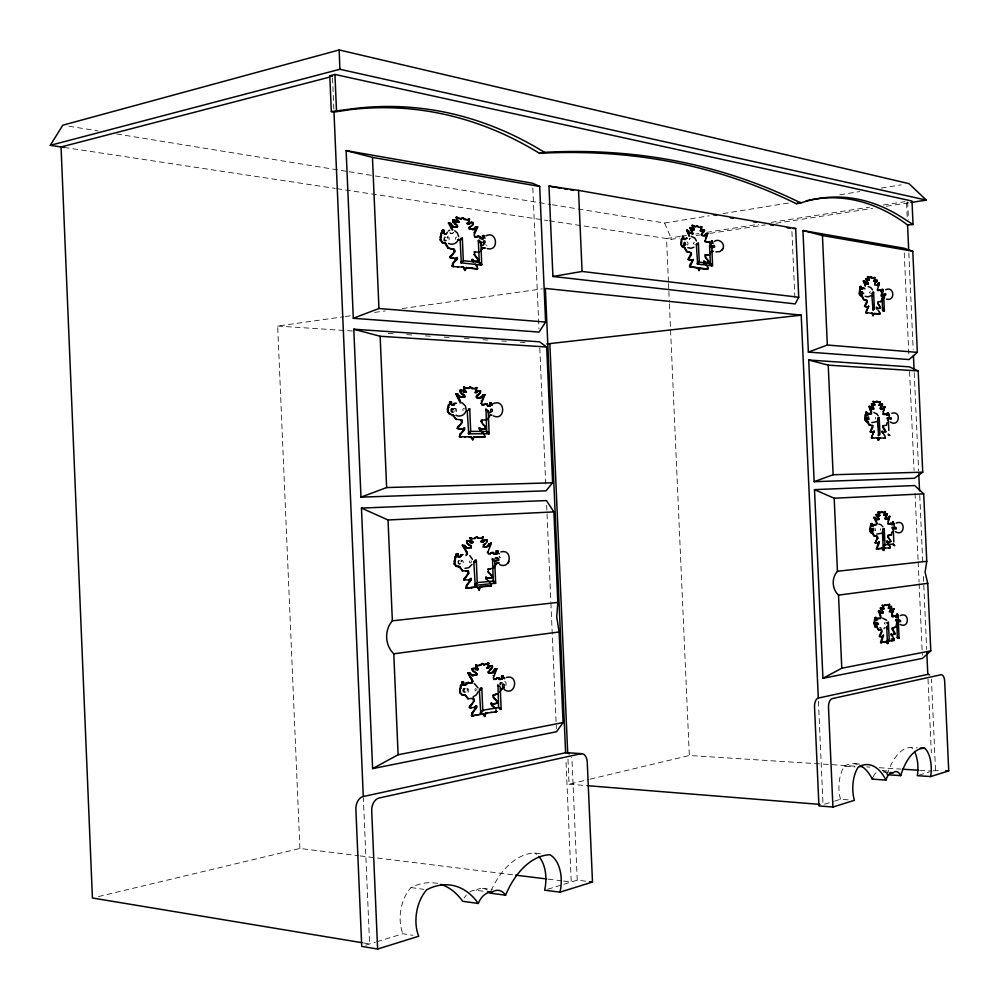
<?xml version="1.0" encoding="UTF-8"?>
<svg xmlns="http://www.w3.org/2000/svg" width="999" height="999" viewBox="0 0 999 999"><rect width="100%" height="100%" fill="white"/><g stroke="black" fill="none" stroke-linecap="round" stroke-linejoin="round"><path stroke-width="0.75" stroke-dasharray="5 3.75" d="M689.834 238.299L689.248 239.41L690.446 238.199M452.659 233.641L453.496 232.317L452.023 233.741L448.426 232.355L452.659 233.641L452.023 233.741M875.336 417.395L875.436 419.018M880.331 528.621L880.431 530.244M694.293 244.368L693.119 243.257L694.38 242.345M870.441 293.369L869.342 292.632L870.329 291.571M365.671 945.179L375.399 942.182M376.848 941.745L402.884 933.74L412.949 935.326M547.602 889.272L562.387 884.727M563.861 884.277L577.247 880.156L587.924 881.468M824.5 804.195L833.253 801.498M834.702 801.048L840.534 799.262L849.774 799.974M918.805 775.212L929.195 772.027M933.278 770.766L941.395 770.454M98.476 896.553L299.912 848.463L358.504 855.706M567.981 759.327L569.055 784.203L588.598 779.532M590.109 779.183L689.322 755.494L855.881 766.208M885.289 624.238L884.19 623.114L885.376 622.502M450.287 233.691L450.936 233.579M486.401 245.829L487.037 245.729M552.235 204.745L664.585 223.014L709.153 215.821M722.976 213.599L789.06 202.947M839.784 194.78L859.764 191.558M881.28 188.087L901.26 184.865M680.369 236.376L666.533 238.524L668.456 282.118M681.917 236.139L686.525 235.427M695.754 234.003L698.838 233.529M706.53 232.342L758.828 224.263M771.141 222.365L869.592 207.155M883.428 205.02L904.969 201.698M549.438 220.816L671.59 239.285L679.27 238.099M696.141 235.514L700.749 234.802M709.952 233.379L765.197 224.887M775.936 223.239L872.602 208.366M886.413 206.244L910.963 202.472M299.912 848.463L277.672 326.036L343.831 316.745M345.367 316.533L351.523 315.659M374.6 312.425L385.364 310.914M402.285 308.529L542.282 288.861M505.457 685.114L506.106 685.127L505.981 682.342L504.445 681.118L505.344 682.317M887.162 774.725A56.468 26.548 -87.9 0 1 911.35 747.539L917.282 747.876M854.607 763.76L860.713 764.148M866.782 766.907L869.892 767.107M879.232 767.707L901.023 769.105M919.704 770.304L932.154 771.116M840.534 799.262A24.338 12.063 -87.8 0 1 844.417 766.283L855.156 766.97M882.267 770.666L889.809 771.166M277.672 326.036L352.335 331.006M388.112 333.391L395.879 333.903M406.768 334.628L414.548 335.152M425.437 335.876L433.216 336.388M444.105 337.113L451.873 337.625M464.323 338.461L470.541 338.873M482.992 339.697L489.21 340.11M501.648 340.946L506.318 341.258M520.317 342.182L524.975 342.495M883.403 772.04L887.936 772.339M569.055 784.203L587.649 785.701M491.071 890.746A77.248 47.365 -81.9 0 1 534.54 853.021L543.768 854.058M360.04 855.893L514.21 874.949M548.126 879.145L562 880.868M563.536 881.056L571.253 882.005L565.884 758.965M482.43 888.261L492.332 889.56M437.662 883.378L434.815 883.004A83.441 54.108 -79.4 0 0 411.014 887.587A33.929 22.265 -80.6 0 0 402.884 933.74M469.817 891.957A20.38 12.987 -81.5 0 1 476.148 890.284L486.076 891.595M411.014 887.587L423.901 889.347M64.136 147.44L335.289 188.436M336.825 188.674L547.902 220.579M68.956 126.199L98.202 130.956M116.671 133.953L347.527 171.478M349.076 171.728L373.701 175.724M375.237 175.974L550.686 204.495M363.486 942.956L369.605 943.968L363.361 798.064M500.574 557.567L499.025 556.306L499.925 557.579M664.585 223.014L671.59 239.285M935.526 770.079L931.505 680.881A7.293 3.409 -89.7 0 0 931.305 679.033M907.654 201.711L908.453 219.305M906.568 202.922L907.304 219.068M908.828 252.934L913.161 349.35M914.222 372.677L918.63 470.654M919.754 495.541L922.826 563.96M923.388 576.411L926.685 649.5M928.009 678.983L931.33 752.684M904.245 252.859L908.915 356.468M909.59 371.478L914.048 470.541M915.072 493.331L918.081 560.289M918.156 561.838L919.068 582.08M919.13 583.641L922.364 655.257M818.431 701.161L823.039 804.632M791.932 231.656L794.954 299.3M668.518 283.679L668.793 289.91M668.868 291.458L669.342 302.36M669.417 303.921L689.322 755.494M577.247 880.156L572.052 761.088A9.803 6.044 -86.1 0 0 571.44 757.492M532.804 187.887L538.961 328.983M539.785 348.002L545.879 487.724M546.64 505.207L550.836 601.41M550.899 602.971L556.381 728.646M332.517 77.934L333.853 108.991M476.148 890.284A20.28 12.875 -81.6 0 1 487.137 890.009M464.298 897.964A20.38 12.987 -81.5 0 1 466.308 895.104M534.54 853.021A31.543 19.568 -82.9 0 1 536.7 854.47M873.176 776.81A14.76 7.143 -87.9 0 1 878.171 771.79M844.417 766.283A59.565 29.383 -87.2 0 1 857.117 764.235M911.35 747.539A23.127 10.927 -88.4 0 1 912.562 748.738M882.954 770.716A14.71 7.105 -88 0 1 886.662 773.788M686.9 242.02A1.498 0.837 82.3 0 1 688.036 243.806A1.498 0.837 82.3 0 1 686.812 244.705M466.97 689.06A1.773 1.174 -87.1 0 1 468.793 690.297A1.773 1.174 -87.1 0 1 467.095 692.107M475.761 691.058A1.286 0.949 81.6 0 1 475.861 688.548M476.723 689.185A1.286 0.949 81.6 0 1 476.81 690.471M466.97 688.573A1.661 1.136 -88.9 0 1 466.983 691.221M460.914 561.763A1.761 1.174 89.2 0 1 462.2 560.389A1.761 1.174 89.2 0 1 463.249 562.187A1.761 1.174 89.2 0 1 462.137 563.886M460.889 560.002A1.661 1.136 87.1 0 1 461.863 561.913M454.607 408.878A1.761 1.174 84.6 0 1 456.343 409.028A1.761 1.174 84.6 0 1 456.231 411.588A1.761 1.174 84.6 0 1 454.508 410.989M463.199 410.789A1.286 0.949 -89.2 0 1 463.174 408.866A1.286 0.949 -89.2 0 1 464.597 409.053M454.607 408.279A1.661 1.136 82.3 0 1 454.607 411.301M447.015 237.512A1.773 1.161 79.7 0 1 449.063 237.774A1.773 1.161 79.7 0 1 448.151 240.272M485.901 244.643A1.723 1.111 80.3 0 1 485.676 244.88M455.794 239.423A1.286 0.949 -83.8 0 1 456.805 237.188M447.19 236.825A1.673 1.111 77.3 0 1 447.889 238.711M875.311 528.621A1.286 0.637 88 0 1 875.411 530.844M469.518 561.026A1.286 0.962 85.8 0 0 470.467 562.899A1.286 0.962 85.8 0 0 471.178 560.951A1.286 0.962 85.8 0 0 469.518 561.026"/><path stroke-width="1.5" d="M482.13 238.786L483.191 238.736L483.154 235.614M489.76 402.897L490.409 402.834L490.509 405.344L489.797 406.031L489.76 402.897L491.233 402.709L492.182 405.407M496.228 554.095L496.191 550.948L497.652 550.724L498.151 553.059L499.363 553.771M494.018 553.783L493.181 552.547L493.381 553.808L494.792 554.22L494.143 554.233L496.878 554.083L496.828 550.936L496.191 550.948M503.071 675.711L502.26 675.998L502.297 679.158L501.648 679.133L501.61 675.973L503.071 675.711L503.571 678.021L504.782 678.633L502.922 677.996L503.571 678.021M479.682 237.962L482.554 238.848L482.517 235.727L483.978 235.577L484.927 238.361M479.832 688.711C483.179 685.039 480.919 692.507 479.345 689.785M481.818 688.061L482.792 711.101L480.794 713.236L479.333 690.084M480.319 712.824L481.093 711.088M474.3 560.963C477.597 557.38 475.437 564.398 473.813 561.987M476.286 560.264L477.26 583.254L475.249 585.327L473.801 562.25M866.545 312.887L866.545 310.726L868.68 306.268L867.819 307.192L865.047 306.331L867.257 302.197L867.032 300.349L863.985 299.575L862.237 296.116L860.226 295.679L859.078 293.706L860.239 286.513L861.288 286.626L861.45 288.986L860.813 286.451M862.237 296.116L860.788 295.604L859.639 293.631L860.239 286.513M872.639 425.512L870.104 431.78L872.864 432.33L874.287 431.268L873.438 432.292L870.666 431.743L872.876 427.347L872.639 425.512L869.043 425.099L867.307 421.828L865.858 421.466L864.722 419.605L865.097 414.61L866.308 413.973L866.445 412.212L867.082 414.697M871.066 425.437L869.617 425.062L867.869 421.778L866.433 421.428L865.296 419.568L866.308 413.973M872.289 533.054L874.025 536.188L876.61 536.313L874.6 536.163L872.864 533.041L870.853 532.842L869.717 531.081L870.866 523.576L871.915 523.638L872.077 525.998M872.864 533.041L871.428 532.829L870.291 531.068L870.653 525.998L871.915 523.638M875.074 626.86L877.072 626.96L878.795 629.969L876.498 626.96L875.074 626.86L873.838 623.089L875.087 617.557L876.123 617.594L876.285 619.954L877.459 619.755L877.896 618.369L880.743 618.468L880.781 615.634L878.708 611.088L880.594 617.332L880.169 618.468L877.322 618.356L876.885 619.742L875.711 619.942L875.561 617.594M875.636 626.873L874.412 623.101L875.661 617.557M474.787 584.964L475.049 584.028M468.344 409.103L469.73 408.928L470.704 431.605L468.693 433.853L467.245 410.876M468.231 433.566L469.018 432.055M469.73 408.928L467.332 411.051M693.343 259.528L689.847 264.648L689.485 266.808L697.564 267.869L699.275 270.467L698.176 267.782L690.097 266.733L693.343 259.528L692.182 260.552L688.486 259.44L691.483 254.795L691.196 252.647L687.137 251.611L684.839 247.54L682.305 246.978L680.794 244.643L681.33 238.986L682.804 238.336L683.016 236.326L683.853 239.285L685.426 239.51L686.026 238.112L687.275 238.149L684.165 239.335M684.839 247.54L682.916 246.878L681.405 244.555L681.942 238.886L682.804 238.336M877.272 538.161L877.047 536.338L877.846 538.136C874.937 539.41 876.96 544.005 875.074 542.794L877.846 538.136M879.52 636.588L880.569 636.625L879.27 636.013L881.468 631.668L881.243 629.857L882.042 631.68L879.857 636.525L882.592 636.575L883.453 635.389L882.592 636.575M460.951 238.324L462.325 238.049L463.311 260.702L461.288 262.837L460.114 239.198M867.819 307.192L864.472 306.406L866.732 301.298L866.47 300.424L863.423 299.638L861.675 296.191M460.826 262.625L461.101 261.85M462.325 238.049L460.589 240.072L457.517 239.847M461.775 694.742L464.435 694.767L468.219 698.751L465.084 694.792L461.775 694.742L459.702 692.544L460.514 685.514L462.375 684.515L462.687 682.017L463.561 682.042L463.798 685.252L463.149 685.227L463.686 684.615M462.425 694.767L460.364 692.569L460.239 689.71L461.163 685.539L462.375 684.515M452.984 414.747L452.335 414.81L456.131 419.243L452.984 414.747L449.65 414.31L447.577 411.763L447.452 408.903L448.389 404.945L450.249 404.083L450.561 401.673L451.448 401.848L451.685 405.07L453.883 405.107L454.732 403.346L453.234 405.157M449.65 414.31L450.299 414.248L448.226 411.713L448.101 408.841L449.038 404.882L450.249 404.083M458.891 566.583L462.687 570.779L459.54 566.583L456.218 566.346L454.158 563.998L454.957 557.055L456.818 556.118L457.13 553.671L456.156 554.195L456.168 556.131M459.54 566.583L456.88 566.333L454.807 563.985L455.606 557.042L456.818 556.118M457.317 257.517L452.584 263.561L452.522 266.496L453.221 263.461L457.355 258.866L457.317 257.517L455.694 258.716L450.549 257.392L454.77 251.91L454.383 249.388L448.738 248.139L445.566 243.331L442.232 242.645L440.147 239.885L440.959 233.192L442.832 232.43L443.144 230.07L444.031 230.332L444.268 233.566L446.478 233.841M445.566 243.331L442.882 242.532L440.796 239.772L441.608 233.079L442.832 232.43M868.131 413.449L868.668 414.348L867.694 414.747L868.131 413.449L871.565 414.023L868.968 406.406L870.516 406.718L871.89 408.816L874.05 408.853L871.802 403.696L871.453 405.444L873.488 408.903L871.315 408.853L868.968 406.406M873.114 524.562L873.65 525.499L872.676 525.899L873.114 524.562L875.624 525.074L874.612 524.338M863.074 287.887L862.062 289.198L862.512 287.962L865.022 288.823M692.182 260.552L687.886 259.528L690.921 253.758L690.584 252.735L686.525 251.698L684.228 247.64M886.662 622.951L888.386 622.19L889.172 639.31L887.861 640.609L887.537 639.348M888.436 622.402L887.587 623.788M882.579 529.02L884.227 528.683L884.964 545.566L883.653 546.853L883.516 545.429M884.227 528.683L882.691 530.169M892.382 524.45L892.769 521.977L893.069 523.701L894.305 524.238L893.93 526.111M891.245 524.512L891.27 523.251L888.885 524.075L890.708 523.264L891.245 524.512C894.105 525.686 892.507 519.18 893.88 523.913M897.477 614.148C895.229 613.673 897.839 617.432 895.391 616.82L894.854 615.609L895.953 616.82C898.251 616.146 896.465 612.412 898.438 616.346L898.064 618.206L898.014 616.058M881.955 291.396L880.793 291.683C884.327 291.895 880.968 288.074 883.303 291.945L882.891 289.423L881.88 289.548L881.955 291.396L883.191 291.196M887.474 415.222L887.424 412.899L888.698 414.048M887.249 415.209C888.948 413.961 887.611 411.476 889.397 415.122L889.035 417.033M877.609 418.057L879.195 417.495L879.994 434.315L878.658 435.776L877.459 420.267M898.988 620.953C899.312 618.456 902.022 621.803 899.649 621.828M878.133 435.389L878.533 434.453M879.245 417.669L877.547 419.056M471.203 578.471L466.496 585.352L465.984 588.036L477.147 586.95L479.295 589.847L477.797 586.95L466.645 588.036L467.145 585.339L471.241 579.832L471.203 578.471L469.592 580.032L463.836 579.782L468.032 573.351L467.644 570.866M464.285 579.895L468.681 573.339L468.294 570.866L465.784 570.904M473.538 700.799L473.164 698.338L474.188 700.823L470.005 706.942L471.353 707.717L469.368 707.604L474.188 700.823M461.501 422.427L461.113 419.917L461.763 419.867L462.15 422.365L457.929 427.672L458.391 428.521L457.292 428.409L462.15 422.365M455.694 258.716L449.9 257.505L454.12 252.01L454.208 250.699L453.746 249.488L448.089 248.239L444.917 243.431M872.614 292.145L873.613 292.282L874.362 308.916L873.039 310.339L871.827 294.892M873.613 292.282L871.815 293.544M889.497 604.383L888.935 605.244L886.175 604.645L883.478 606.043L882.279 605.357L882.916 606.043L885.601 604.645L886.613 605.506L889.497 604.383L888.648 608.091L890.683 606.555L888.76 608.104M885.951 513.861L885.376 515.259L883.915 515.222L884.764 511.6L885.414 512.025L884.477 515.209L887.399 513.786L885.651 518.981L887.774 518.856L889.847 516.333L888.248 521.228L888.536 523.988L888.024 522.976M711.226 243.656L711.775 240.909L711.226 243.656L709.702 243.394L709.003 241.82L705.331 241.883L704.657 240.572L707.155 242.12L709.602 241.733L710.314 243.306L711.825 243.556M878.983 405.219L880.394 401.66L879.545 405.182L881.58 404.021L879.545 405.182M468.543 682.504L466.82 682.954L466.733 684.265L465.322 684.852L466.171 682.929L468.543 682.504L470.392 683.328L472.102 682.879L472.927 681.293L467.869 672.926L472.265 681.268L471.441 682.854L469.742 683.304L467.894 682.479M876.96 281.006L874.662 283.504L876.847 281.768L876.91 280.107L874.2 281.044L874.824 277.497L871.915 277.997L874.824 277.497M458.042 556.955L459.79 556.805L460.639 554.944L463.012 554.632L462.362 554.645M456.481 553.683L458.004 553.758L458.254 556.98L461.188 556.231L460.639 554.944M446.59 233.554L447.327 232.18M702.722 229.77L703.908 229.957L703.808 231.855L701.635 233.691L704.582 230.894L704.507 229.87L703.321 229.67L701.186 231.044L699.987 230.719L701.61 229.27L701.76 226.761L700.399 227.61L701.76 226.761M703.321 229.67L701.785 230.956L700.599 230.632L701.61 229.27M883.353 609.003L882.567 609.028L883.453 608.778L882.279 605.357M882.729 608.753L881.293 607.867L884.015 608.791L882.841 605.357M879.045 515.659L878.096 512.025L881.068 512.624L881.992 511.575L883.004 512.512L881.43 511.588L880.506 512.649L878.096 512.025M878.658 512L879.832 515.509L878.383 515.709L877.097 514.435L878.945 515.684M873.638 405.169L874.312 405.07L873.126 401.461L876.123 402.285L877.047 401.323L879.832 402.41L880.394 401.66M871.228 403.746L874.874 405.032L873.7 401.423M868.493 280.394L867.532 276.598L870.529 277.647L871.453 276.798L872.477 277.922M868.094 276.523L869.28 280.244L867.819 280.294L865.621 278.659L867.969 283.241L867.881 284.028L865.708 283.741L868.443 283.953L865.621 278.659M884.39 311.001L883.391 309.702L882.479 310.239L882.179 293.157L883.64 294.518L884.39 311.001L882.991 311.213M882.716 611.975L883.203 612.799L880.394 608.004L880.606 609.677L883.278 611.987M878.533 518.656L879.008 519.443L876.198 514.497L876.423 516.183L879.095 518.631M481.93 541.957L483.166 536.875L481.456 538.024L483.166 536.875M897.651 620.004L898.601 619.243M469.98 226.948L468.868 227.909L473.014 224.8L473.176 222.565L470.891 222.44L468.731 223.938L467.07 223.551L469.155 221.84L469.38 218.881L467.682 219.88L464.398 219.418L462.537 217.807L460.789 218.893L458.578 218.581M471.528 222.327L469.38 223.826L467.719 223.439L469.155 221.84M888.586 418.206L887.337 417.807L887.599 420.179M692.869 229.708L693.756 229.72L692.207 225.387L696.041 226.711L697.29 225.774L698.638 227.135L700.998 227.51M692.819 225.287L694.367 229.62L689.647 227.647L692.619 233.941L689.098 232.755L693.219 233.853L690.259 227.56M869.317 419.13L868.343 418.456L868.643 416.945M701.011 229.358L701.161 226.848M892.407 613.836L892.694 616.583L891.62 615.609L891.845 613.836L894.005 608.791L892.519 609.265L891.358 611.488M883.091 413.249L883.615 414.31L883.328 411.538L884.927 406.83L883.653 409.028M897.314 637.861L896.877 620.466L898.338 621.728L899.088 638.249L897.676 638.286M898.338 621.728L897.664 622.152M897.177 637.424L898.101 637.1L899.088 638.249M881.355 291.621L880.806 290.272L878.046 290.434L877.534 289.323L879.382 283.142L878.296 286.251M473.788 668.281L478.009 669.617L478.296 668.806L476.161 667.769L475.674 664.785L477.485 665.709L480.756 665.222L482.492 663.611L484.328 664.697L487.574 664.223L488.623 662.999L483.678 664.672L481.83 663.586L480.107 665.197L476.835 665.684L475.674 664.785M478.296 668.806L476.81 667.794L476.323 664.81M471.266 542.669L469.867 542.282L472.502 542.582L472.789 541.795L470.666 540.696L470.167 537.674L471.978 538.648L470.167 537.674M472.789 541.795L471.316 540.671L470.816 537.649M495.904 679.295L495.254 679.27L497.589 677.946L495.904 679.295L493.581 679.357L494.23 679.382L493.306 678.096L496.815 668.681L495.104 669.392L492.944 672.502L489.035 673.076L489.223 671.028L492.457 666.857L492.382 665.646L490.759 665.883L488.623 668.031L486.988 668.119L488.399 666.071L488.623 662.999M464.298 387.088L464.797 390.134L466.408 392.02L463.361 391.695L464.098 392.182L465.759 392.083L464.148 390.197L463.661 387.15L468.768 388.299L470.504 387.013L472.365 388.424L475.636 388.536L476.685 387.525L474.987 388.599L471.715 388.486L469.867 387.075L468.119 388.361L464.822 388.249L463.661 387.15M891.046 607.317L891.495 608.129L890.996 606.43L891.62 607.317M885.651 518.981L884.927 518.219L887.399 513.786M895.591 620.304L896.128 619.28M456.943 217.083L457.442 220.167L458.928 221.591L458.416 222.327L456.793 220.28L456.306 217.195L461.426 218.781L463.174 217.695L465.034 219.293L468.319 219.768L469.38 218.881M480.382 397.764L483.216 395.005L481.031 397.702L476.448 397.627L476.635 395.629L478.871 394.555L480.544 392.02L480.469 390.809L478.833 390.759L476.685 392.495L474.812 392.52L476.461 390.522L476.685 387.525M880.706 409.053L879.994 408.291L882.479 404.058L882.404 405.731L880.556 408.254L880.706 409.053L882.841 409.128L884.003 407.13L882.279 409.165M468.519 221.953L468.743 218.993M472.115 668.531L473.126 670.829L476.973 673.826L476.798 674.949L472.802 675.574L469.667 673.114L472.152 675.561L476.136 674.924L475.774 672.951L472.14 669.767L472.115 668.531L474.438 668.306M470.816 546.703L471.291 547.789L470.929 545.791L467.619 543.381L466.608 541.108L466.97 543.406L471.466 546.678M464.772 397.215L464.41 395.192L461.088 392.47L460.726 390.159L460.077 390.222L460.439 392.532L464.772 397.215L460.114 397.177L457.617 394.318L455.794 393.806L460.227 402.859L460.876 402.797L460.189 400.412L455.794 393.806M705.257 240.484L707.767 233.479L705.918 233.754L704.357 235.814L701.51 235.352L704.957 235.727L705.918 233.754M479.333 263.299L478.321 240.609L478.971 240.06L480.906 242.245L481.693 265.072L461.063 262.837M456.955 226.249L456.768 227.31L457.592 226.136L452.709 219.855L453.071 222.19L457.592 226.136M480.906 242.245L479.945 242.707M894.055 638.286L894.242 640.421L888.548 641.183L887.349 643.531L887.986 641.183L889.435 641.071M479.295 262.987L480.594 262.725L481.868 264.635M883.74 550.437L882.904 548.289L876.885 548.876L879.295 542.957L878.695 541.97L876.323 548.888L882.342 548.301L883.74 550.437L884.377 548.151M887.911 643.543L887.087 641.445L880.519 642.532L882.879 635.376M881.33 642.744L883.453 635.389M883.166 550.449L883.803 548.164L890.097 547.852L889.897 545.716M697.102 243.294L698.413 243.244L699.263 262.412L697.652 264.036L696.34 244.293M877.384 437.962L878.221 440.184L879.432 437.937M697.14 263.686L697.689 262.687M878.221 440.184L878.858 437.974L880.319 437.974M698.413 243.244L697.339 244.643L696.291 244.505M878.795 440.147L877.946 437.937L871.34 437.962L873.725 431.306M872.164 438.174L872.164 436.001L874.287 431.268M871.79 313.349L873.201 315.584C873.014 309.877 884.502 318.631 878.034 310.165M873.201 315.584L872.352 313.286L865.721 312.675L868.68 306.268M490.459 553.696L489.81 553.708L492.145 552.484L490.459 553.696L488.136 553.658L488.786 553.646L487.849 552.285L491.371 543.206L489.011 543.793L486.838 546.703L491.371 543.206M487.587 405.407L486.938 405.457L488.349 405.894L487.387 404.133L482.33 404.745L481.393 403.296L484.94 394.605L482.23 399.063L482.867 399.001M486.663 432.155L486.026 408.991L488.224 411.089L489.148 433.728L468.693 433.853M557.829 602.409L556.705 616.92L559.115 631.98L563.074 722.577L556.505 731.755L372.615 768.631L361.451 508.091L546.441 500.561L553.883 511.9L557.829 602.409L392.357 620.841C384.165 630.119 384.877 645.229 393.781 653.796L398.114 754.757L372.615 768.631M895.129 633.878L891.92 634.852L895.129 633.878L891.92 628.92L892.095 628.046L895.566 627.16L896.952 623.688M894.767 632.804L892.482 628.92L892.656 628.046L895.566 627.16M486.613 431.88L487.912 431.718L489.198 433.504M472.802 229.333L472.152 229.445L473.089 229.583L475.287 227.16L477.659 226.835L474.1 235.09L475.037 236.626L480.119 236.576L481.093 238.436L483.191 238.736M889.147 539.06L887.874 537.25L887.936 535.414L891.408 534.752L891.882 532.055M888.323 542.17L886.825 541.233L887.761 542.182L890.971 541.408L888.436 537.225L888.498 535.402L891.408 534.752M883.004 425.699L883.516 427.472C887.462 432.667 885.426 432.929 882.941 427.51L883.004 425.699L886.5 425.299L886.975 422.739M486.363 541.046L486.775 542.107L486.925 539.822L486.276 539.835L487.012 541.033M880.506 308.167L879.245 308.366C882.879 307.842 876.36 304.033 878.009 301.71L880.943 301.673L882.804 298.626L881.792 298.738M698.663 270.554L699.537 268.132C704.357 269.655 711.9 270.604 705.756 264.46M699.275 270.467L700.137 268.044M493.269 581.992L492.519 558.616L494.705 560.626L495.641 583.254L475.249 585.327M472.614 223.888L472.377 224.912L473.014 224.8M494.705 560.626L494.055 560.988M493.106 581.455L494.405 581.381L495.679 583.066M496.515 711.725L496.228 710.601L496.515 711.725L485.352 713.224L485.177 713.948L486.001 713.261M472.614 716.008L471.516 715.721L472.015 712.974L475.474 708.441L476.061 705.744L474.45 707.442L476.71 705.781L476.748 707.142L472.677 713.011L472.165 715.759L483.291 713.748L484.777 716.533L482.642 713.711M713.049 246.254C714.16 243.306 715.946 248.252 713.336 247.24M474.026 436.8L473.201 437.537L474.026 436.8L484.615 437.175L484.315 434.265L479.145 427.909L481.805 432.38M703.646 261.126L704.882 262.462L709.04 262.275L705.082 256.893L705.182 254.832L707.092 254.82L705.182 254.832M705.681 256.805L705.781 254.745M501.161 709.352L499.887 707.779L498.576 707.767L498.002 684.964L500.187 686.9L501.161 709.352L499.85 709.34M470.654 436.85L472.802 439.822L471.303 436.8L459.453 436.838L459.965 434.203L463.436 430.344L464.036 427.772M459.902 437.162L460.614 434.153L464.085 430.294L464.685 427.722L463.061 429.12L458.628 428.733L463.061 429.12M877.609 622.614L877.759 624.325L878.62 624.113M465.459 270.429L463.311 267.357L464.822 270.529L466.695 267.57L477.335 269.118L477.023 266.184L475.162 264.061M497.415 693.868L493.244 694.967L492.894 696.178L493.893 695.004L498.064 693.893M488.436 569.168L487.787 569.168L490.234 568.881L488.436 569.168L488.274 571.653L492.857 577.222L487.312 578.384L485.614 577.135M894.842 528.059C895.966 525.586 897.439 530.107 895.104 528.933M893.431 608.791L892.931 612.262M481.818 422.602L480.981 421.341L481.98 420.142L481.818 422.602L486.363 427.922L485.339 428.796L486.413 428.596M888.573 518.606L889.847 516.333M894.005 608.791L891.932 611.488L889.247 611.788L891.495 608.129M872.639 315.647L873.75 313.948M710.414 264.161L711.638 263.936L712.499 265.771L697.439 264.048M926.76 561.313L925.074 572.227L927.746 583.354L930.793 650.849L922.502 658.366L822.926 678.333L814.497 489.635L914.722 485.551L923.713 493.856L926.76 561.313L837.449 571.266C831.393 577.946 831.93 588.998 838.511 595.117L841.782 668.219L822.926 678.333M722.402 249.413C726.198 244.468 719.005 237.475 714.173 241.571M877.272 285.19L878.446 283.341L877.272 285.19L874.575 284.952L875.224 283.429M478.071 691.87L476.336 694.854L473.114 696.803M499.7 564.585C511.163 570.154 513.036 548.351 500.786 551.985M876.398 523.801L875.973 524.9L876.972 523.788L876.573 522.065L873.938 517.395L876.972 523.788M484.777 716.533L485.826 713.985M705.581 238.574L707.767 233.479M465.909 411.051C464.785 415.134 459.627 417.445 455.931 415.272M478.646 589.847L479.695 587.4M479.295 589.847L480.519 586.688L491.071 586.026L490.771 583.129M496.815 668.681L494.118 673.463L494.767 673.476M885.326 511.588L884.202 512.412L884.764 511.6M489.185 546.678L490.734 543.219M458.466 239.148C457.38 243.294 452.272 245.529 448.501 243.444M873.126 401.461L873.775 402.26L876.485 401.361L879.27 402.447L879.832 401.698M472.802 439.822L473.851 437.487M702.235 233.591L702.11 235.252M489.035 673.076L488.111 672.002L489.223 671.028M486.775 542.107L482.917 546.952L487.487 546.69M865.733 414.023L865.883 412.25L866.92 412.337M885.077 519.005L887.199 518.868L889.285 516.358M499.9 692.257L501.885 688.736L504.37 687.874M474.575 232.829L473.938 232.942L477.659 226.835M709.078 254.932L711.088 252.06M481.031 397.702L477.097 397.565L477.285 395.567M493.818 566.933L495.804 563.598L498.951 562.937L495.804 563.598M493.818 568.169L496.453 563.586M798.725 297.252L795.154 303.908L552.922 276.473L548.975 186.101L578.533 190.384L795.666 228.509L798.725 297.252L582.08 271.453L552.922 276.473M465.934 555.307L466.758 553.796L466.071 551.473L462.337 545.129L466.72 551.448L467.407 553.783L466.583 555.294M896.39 623.688L896.59 624.35M884.402 294.106C885.801 292.008 886.712 296.241 884.602 295.204M488.024 418.506L490.022 415.384L488.698 416.221L489.348 416.158M883.715 298.526L884.652 296.853M889.972 418.069C891.645 415.959 892.02 420.716 890.034 418.993M461.713 684.49L462.025 681.992L463.561 682.042M480.769 250.924L482.767 248.039L485.277 247.927L481.443 248.851L482.08 248.751M64.136 147.44L50.275 145.342L62.8 125.2L339.161 49.95L908.94 183.629L926.31 200.112L910.963 202.472M682.205 238.424L683.016 236.326M488.386 673.051L492.282 672.477L494.455 669.367L496.166 668.656M881.243 294.443L881.093 296.141M882.629 296.453C879.907 295.729 883.715 294.268 881.73 293.756M545.604 322.078L539.098 332.08L353.309 318.281L346.129 150.599L532.604 183.229L539.685 186.438L545.604 322.078L378.946 308.504L353.309 318.281M472.04 564.435L468.743 567.732L464.972 568.344M449.6 404.145L449.587 402.21L450.561 401.673M715.883 251.873L720.029 251.611L722.839 248.776M721.728 250.399L722.252 249.625M507.754 563.299L508.391 562.375M508.503 562.212L509.015 561.488M442.182 232.542L442.17 230.619L443.144 230.07M878.695 541.97L877.834 543.081L879.257 541.945M891.657 640.771L893.905 640.134L893.493 638.286M473.089 229.583L475.936 227.048L475.287 227.16M552.609 482.804L546.016 490.834L360.976 497.14L353.783 329.22L539.522 341.795L546.69 347.003L552.609 482.804L386.638 487.562L360.976 497.14M889.522 547.864L890.284 547.09M874.862 281.144L873.638 281.119L876.011 279.982M487.4 668.219L486.75 668.194L490.097 665.871L492.382 665.646M884.602 438.236L885.389 437.962L884.977 436.051L881.892 431.381L882.929 433.216M884.127 438.224L885.389 437.962M867.257 307.255L868.119 306.331M873.638 528.259L873.688 530.494M893.943 615.621L893.044 616.57L895.416 615.609M476.635 395.629L480.307 393.082M482.505 541.908L484.652 539.935L486.925 539.822M481.518 541.833L480.869 541.858L483.154 541.883L485.289 539.922L484.652 539.935M874.724 313.599L873.513 313.561L879.27 314.21M470.554 578.483L468.943 580.044L469.592 580.032M867.532 276.598L869.967 277.722L871.453 276.798M476.036 392.557L478.833 390.759M691.583 260.639L692.732 259.615M917.344 352.372L909.053 359.565L808.366 352.085L802.946 230.532L904.033 248.227L912.786 251.224L917.344 352.372L827.334 345.03L808.366 352.085M884.877 413.736L883.965 414.51L886.363 413.836L886.9 415.134L885.439 413.686M476.348 536.987L474.625 538.461L476.998 536.975L478.846 538.211L476.348 536.987L476.998 536.975M863.673 293.456L862.911 293.231M700.461 268.094L708.091 269.118M473.376 436.85L485.027 436.85M484.677 543.756L483.104 544.93L483.753 544.917M692.207 225.387L695.441 226.798L697.29 225.774M455.044 258.816L456.668 257.617M877.534 289.323L877.484 290.509L879.882 290.022M922.739 472.177L914.397 478.284L814.148 481.693L808.715 360.015L909.377 366.833L918.181 370.941L922.739 472.177L833.129 474.75L814.148 481.693M693.893 247.24L691.046 248.301L687.787 247.652M467.132 267.632L466.058 267.67L477.747 268.831M870.766 295.779L867.981 296.878L865.097 296.303M482.33 404.745L481.68 404.807L485.701 403.921M887.761 542.182L890.409 541.421L890.359 539.947M876.423 421.753L871.79 422.602M495.566 708.803L491.87 705.581L491.071 703.146L493.419 704.295L497.877 702.959L498.251 702.06L493.731 697.514L493.543 696.216M492.769 704.258L497.639 702.697M476.024 669.455L475.374 669.43L478.409 669.405M469.33 227.06L471.565 226.111M881.43 533.291L876.797 534.103M900.299 615.571C909.902 611.326 909.54 629.283 900.099 624.437M886.063 431.88L882.829 432.405L881.892 431.381M475.037 236.626L474.4 236.726L476.086 237.125L478.434 236.176M884.015 628.259L885.077 627.759M487.312 578.384L492.857 577.222M448.451 230.869L449.687 230.294M485.926 235.789C497.34 230.17 499.413 252.048 487.087 248.526M472.914 542.407L471.853 542.607L472.502 542.582M896.14 523.076C906.38 518.868 904.757 537.537 895.379 531.643M897.402 623.513L897.739 623.139M493.206 403.671C505.794 398.014 505.744 421.678 493.231 415.846M885.651 289.76C894.292 285.589 895.641 301.611 886.5 299.151M503.721 687.849L501.236 688.711L501.885 688.736M883.441 407.18L884.927 406.83M893.256 531.281L893.593 531.006M377.622 949.05L418.693 936.238A34.178 22.215 -80.8 0 1 426.773 889.734A84.066 53.983 -79.6 0 1 478.271 903.458A20.529 12.95 -81.7 0 1 491.745 892.344A20.43 12.837 -81.8 0 1 505.569 895.191A77.785 47.203 -82.1 0 1 549.925 854.744A31.756 19.505 -83 0 1 560.014 892.157L592.494 882.03L587.25 762.15A9.865 6.019 -86.2 0 0 580.831 753.745L379.108 798.001A11.326 7.792 -82.6 0 0 371.703 810.926L377.622 949.05L361.725 946.39L355.869 809.327A11.239 7.805 -82.4 0 1 363.286 796.503L333.991 112.1L331.318 111.576L329.782 75.799L334.94 74.45L912 201.036L913.049 224.538L907.567 224.937L900.124 219.693A434.228 217.033 89.7 0 0 806.093 200.874M832.929 807.03L854.395 800.336A24.476 11.976 -87.8 0 1 858.228 767.17A59.89 29.196 -87.3 0 1 885.951 780.094A14.848 7.093 -88 0 1 893.143 772.739A14.798 7.055 -88 0 1 900.698 775.624A56.768 26.361 -87.9 0 1 924.712 748.288A23.252 10.852 -88.4 0 1 930.656 776.56L948.725 770.916L944.679 681.268A7.33 3.384 -89.8 0 0 941.008 674.75L832.229 698.601A8.092 4.096 -88.9 0 0 828.496 707.567L832.929 807.03L818.93 805.906L814.522 706.98A8.042 4.121 -88.9 0 1 818.293 698.076L801.21 315.16L545.367 288.436L565.609 752.734A9.803 6.044 -86.1 0 1 569.368 753.945M891.832 413.311C901.885 410.214 899.187 427.872 890.459 422.09M888.311 434.028L889.947 435.502L888.198 434.99M873.601 308.641L874.362 308.916M50.275 145.342L339.897 69.268L926.31 200.112M469.967 431.393L487 431.418M329.445 77.16L61.051 146.978L92.42 898.001L361.95 942.694M479.458 252.123L474.038 251.998L474.687 251.885L474.525 254.32L479.133 260.776L473.551 261.001L471.84 259.415L474.2 260.889L473.551 261.001M331.318 111.576L355.432 108.404A603.471 411.451 -86.4 0 1 544.455 152.323A2245.964 1047.589 -69.8 0 1 800.823 202.959A435.015 216.583 89.7 0 1 904.495 219.043L913.049 224.538M482.567 395.067L484.94 394.605M459.053 222.215L453.346 219.743M880.768 642.732L886.513 641.445L887.349 643.531M888.348 422.015L888.698 421.865M893.443 544.055L893.306 545.217L894.804 545.691L893.443 544.055L884.44 544.892M363.286 796.503L565.609 752.734M818.293 698.076L927.796 674.387A7.293 3.409 -89.7 0 1 929.532 674.987M877.884 283.404L879.382 283.142M506.231 677.447C519.58 673.95 515.509 697.377 504.12 689.535M471.965 715.983L482.854 713.835M333.991 112.1L350.287 109.64A601.935 411.7 -86.4 0 1 539.472 153.322L544.455 152.323M489.585 568.893L493.169 568.181M398.114 754.757L563.074 722.577M841.782 668.219L930.793 650.849M456.218 217.782L457.267 217.582M462.537 217.807L463.174 217.695M455.032 219.98L452.709 219.855M460.789 218.893L461.426 218.781M456.793 220.28L457.442 220.167M452.734 221.079L453.371 220.966M464.398 219.418L465.034 219.293M449.051 222.827L452.809 229.87L452.16 229.982L448.401 222.939L450.874 223.539L453.384 226.661L451.873 225.886L452.51 225.774M453.071 222.19L453.708 222.078M456.643 221.566L455.994 221.691L457.167 222.302M468.456 219.405L469.105 219.28M468.881 219.605L469.518 219.493M458.291 221.703L458.928 221.591M467.682 219.88L468.319 219.768M456.743 222.24L457.804 222.19M450.874 223.539L448.401 222.939M454.682 223.951L455.332 223.838M498.976 707.442L482.042 710.426L482.792 710.801M891.071 639.098L893.893 638.598M467.145 222.952L467.782 222.839M456.406 225.262L457.043 225.15M467.07 223.551L467.719 223.439M473.176 222.565L470.891 222.44M467.495 223.764L468.144 223.651M469.43 223.589L470.067 223.476M468.319 223.876L469.38 223.826M453.696 226.898L454.345 226.785M450.949 227.784L451.585 227.672M455.082 227.085L455.719 226.973M442.17 230.619L442.819 230.507M442.495 230.182L444.031 230.332M442.182 231.893L442.819 231.78M441.745 232.804L442.382 232.692M440.959 233.192L441.608 233.079M473.738 229.47L469.143 229.021L471.453 229.146M444.717 233.616L444.068 233.729L445.829 233.941M473.876 228.933L474.513 228.821M440.859 235.776L441.508 235.664M440.022 237.025L440.671 236.913M474.95 231.081L475.586 230.969M440.147 239.885L440.796 239.772M463.149 685.227L465.971 684.877M442.232 242.645L442.882 242.532M476.086 237.125L476.723 237.025M480.119 236.576L477.797 236.288M484.328 236.089L483.341 235.689M444.031 243.169L444.68 243.069M482.505 236.963L483.154 236.863M445.704 244.343L446.353 244.243M480.444 238.549L481.093 238.436M482.604 238.224L483.254 238.124M448.089 248.239L448.738 248.139M451.873 249.126L452.51 249.026M453.746 249.488L454.383 249.388M454.208 250.699L454.857 250.587M454.12 252.01L454.77 251.91M482.117 248.139L482.767 248.039M482.967 248.102L483.603 248.002M450.874 255.557L451.523 255.457M450.437 256.019L451.086 255.919M449.887 256.818L450.537 256.718M449.9 257.505L450.549 257.392M450.349 257.717L450.999 257.605M451.248 257.967L451.898 257.867M474.525 254.32L473.888 254.42L478.446 260.202L478.071 260.976L479.133 260.776M479.145 427.909L480.856 429.308L485.989 428.746M883.203 612.799L880.481 613.149L882.292 612.949M539.472 153.322A2237.298 1047.352 -69.7 0 1 796.24 203.696L800.823 202.959M456.705 258.966L457.355 258.866M456.068 260.102L456.718 259.99M477.372 258.716L478.022 258.616M477.847 259.29L478.484 259.178M452.584 263.561L453.221 263.461M472.577 260.652L471.928 260.764L473.301 261.938L472.49 259.315M692.157 225.886L693.056 225.712M478.446 260.202L479.083 260.102M452.048 265.422L452.697 265.309M691.47 227.747L689.647 227.647M489.373 415.434L491.883 415.035M698.638 227.135L696.69 225.874M452.06 266.109L452.709 266.009M453.421 266.571L454.07 266.471M687.2 230.182L689.322 236.226L686.588 230.282L688.511 230.781L689.697 232.667M692.557 229.658L693.468 229.608M693.468 229.795L694.367 229.62M457.455 266.895L458.104 266.795M688.511 230.781L686.588 230.282M461.663 267.233L462.312 267.133M462.874 267.332L463.524 267.22M700.886 230.994L701.785 230.956M463.561 268.069L464.198 267.969M476.386 266.283L477.023 266.184M467.694 267.907L468.344 267.807M465.871 268.331L466.521 268.232M471.865 268.506L472.515 268.406M477.697 268.144L477.11 268.931M682.417 236.426L683.653 236.563M475.811 269.081L476.461 268.981M476.685 269.206L477.335 269.118M683.241 239.385L683.753 237.65M713.074 243.232L711.775 240.959L712.474 243.331M880.394 608.004L881.855 607.867M711.575 251.461L713.386 251.348L712.175 251.423M890.109 606.555L891.558 606.43M499.575 679.432L500.224 679.457L498.613 677.834L499.575 679.432L502.297 679.158M708.229 260.439L705.931 258.104M708.566 260.926L708.441 262.362L707.517 262.487L709.04 262.275M704.844 263.261L703.708 262.262L704.245 263.349M697.252 267.844L698.176 267.782M707.554 266.858L707.454 268.619M393.781 653.796L559.115 631.98M838.511 595.117L927.746 583.354M867.494 277.035L868.268 276.885M866.533 278.783L867.819 280.294M874.113 277.872L874.899 277.947M863.91 280.969L865.421 286.114L863.336 281.044L864.897 281.443L866.27 283.679M868.044 280.332L869.28 280.244M874.724 279.683L874 280.469M863.336 281.044L864.897 281.443M876.91 280.107L875.449 280.057M865.796 283.042L864.335 281.518M866.22 283.816L867.532 283.841M860.077 286.85L861.288 286.626M859.864 288.461L860.663 288.187M864.01 287.887L862.512 287.962M879.32 290.085L880.806 290.272M880.931 291.209L880.244 290.334M881.705 291.82L882.492 291.783M881.992 299.213L880.943 301.673M877.946 303.509L879.882 306.593M546.753 343.943L801.21 315.16M877.834 308.366L876.323 307.305L877.272 308.429L879.807 308.304L880.131 307.005M876.385 308.291L876.785 309.215M865.971 312.949L867.02 312.924M879.407 312.2L879.794 313.636M871.553 313.336L872.352 313.286M878.571 314.348L879.832 314.136M881.88 289.548L882.891 289.423M480.856 429.308L485.139 428.883L484.49 428.933M487.375 419.68L481.331 420.204M463.973 387.612L464.622 387.55M469.867 387.075L470.504 387.013M463.573 387.749L464.21 387.687M464.822 388.249L465.472 388.186M468.119 388.361L468.768 388.299M471.715 388.486L472.365 388.424M475.761 388.024L476.411 387.962M476.835 388.124L476.048 387.587M474.987 388.599L475.636 388.536M461.75 390.272L463.998 391.633M464.148 390.197L464.797 390.134M460.102 391.446L460.751 391.383M473.813 698.376L467.569 698.726M465.634 391.458L466.283 391.396M475.824 390.584L476.461 390.522M460.439 392.532L461.088 392.47M464.098 392.182L464.747 392.12M464.51 392.195L465.159 392.132M465.347 392.22L466.408 392.02M480.469 390.809L478.184 390.821M476.735 392.132L477.372 392.07M479.907 392.083L480.544 392.02M457.617 394.318L460.764 397.127L460.114 397.177M475.624 392.545L476.685 392.495M462.05 394.13L462.699 394.056M463.761 395.254L464.41 395.192M459.24 396.378L459.89 396.316M478.221 394.617L478.871 394.555M464.31 396.191L464.96 396.128M461.063 397.202L461.713 397.14M462.437 397.24L463.086 397.177M476.173 396.541L476.823 396.478M458.329 398.401L458.966 398.339M476.448 397.627L477.097 397.565M481.156 397.015L481.805 396.953M478.109 397.677L478.746 397.614M479.445 397.727L480.094 397.664M459.54 400.474L460.189 400.412M451.448 401.848L449.912 401.735M449.587 402.21L450.237 402.147M450.911 403.196L451.56 403.134M449.6 403.496L450.249 403.446M481.218 401.036L481.868 400.974M449.163 404.47L449.812 404.408M450.924 404.483L451.573 404.433M448.389 404.945L449.038 404.882M453.983 404.682L454.632 404.632M480.756 403.359L481.393 403.296M491.233 402.709L490.584 402.759L491.583 403.184M476.798 582.617L493.494 581.068M448.289 407.542L448.938 407.492M486.738 404.195L487.387 404.133M489.76 404.145L490.409 404.083M483.366 405.02L484.016 404.957M491.683 404.445L491.083 405.132M447.452 408.903L448.101 408.841M489.86 405.407L490.509 405.344M489.385 406.019L490.034 405.956M871.74 525.986L873.251 525.886M447.577 411.763L448.226 411.713M451.436 414.647L452.085 414.585M453.121 415.634L453.771 415.584M490.209 415.297L490.859 415.247M461.575 421.091L462.225 421.029M480.981 421.341L481.63 421.278M458.254 426.348L458.903 426.298M457.817 426.86L458.466 426.81M457.28 427.722L457.929 427.672M457.292 428.409L457.942 428.359M482.917 424.625L485.302 426.548M484.652 426.598L485.764 427.06M464.073 429.133L464.722 429.083M485.114 427.11L486.363 427.922M463.436 430.344L464.085 430.294M479.233 429.258L479.882 429.195M454.083 403.409L456.468 403.209M479.957 430.457L480.594 430.407M459.965 434.203L460.614 434.153M459.44 436.138L460.089 436.088M459.453 436.838L460.102 436.788M873.576 404.77L874.874 405.032M460.801 437.137L461.451 437.087M464.822 437.025L465.472 436.975M469.006 436.9L469.655 436.85M470.217 436.863L471.303 436.8M879.207 405.344L880.444 405.319M473.813 436.875L474.463 436.825M475.024 436.913L475.661 436.863M484.99 436.163L484.39 436.9M470.891 437.525L471.54 437.475M479.17 437.062L479.82 437.013M873.938 517.395L876.285 519.63L879.008 519.443M483.104 437.2L483.741 437.15M483.978 437.225L484.615 437.175M871.315 408.853L873.138 408.841M870.366 409.752L871.603 411.226L871.44 413.024M881.043 409.128L882.841 409.128M883.853 410.077L883.328 411.538M471.291 547.789L466.645 548.101L464.148 545.466L467.295 548.089M868.256 414.71L866.52 414.735L866.995 413.274M869.63 413.299L870.079 414.173M887.424 412.899L888.436 412.762M866.52 414.735L867.319 414.697M881.817 629.87L878.233 629.957M888.973 414.747L889.397 415.122M866.82 421.703L867.869 421.778M870.341 431.905L871.39 431.98M466.608 541.108L468.931 540.983L470.517 542.257M876.198 514.497L877.671 514.423M882.829 432.405L882.467 431.343M871.59 438.211L872.639 438.149M876.498 437.999L877.946 437.937M471.328 538.661L475.274 538.436M478.196 538.224L482.105 537.999M882.442 512.524L884.764 512.4M470.704 707.679L475.112 707.479M711.176 240.996L712.374 240.871M496.94 677.921L499.263 677.859M361.451 508.091L388.024 519.98L553.883 511.9M814.497 489.635L834.177 498.226L923.713 493.856M482.517 235.727L483.978 235.577M884.615 511.938L885.414 512.025M878.046 512.475L878.833 512.325M698.751 262.05L711.076 263.711M878.383 515.709L879.832 515.509M884.14 515.322L885.376 515.259M874.924 517.657L876.86 519.605M885.976 518.943L887.774 518.856M876.285 519.63L878.109 519.517M888.773 519.705L888.248 521.228M892.332 522.127L893.343 521.965M870.866 523.576L871.99 524.575M892.157 524.463L892.944 524.425M871.415 524.587L872.002 525.524M482.242 537.362L483.304 537.474M470.492 538.111L471.141 538.086M872.314 525.973L871.44 525.536M470.079 538.286L470.729 538.274M482.942 539.922L480.931 541.246L481.58 541.221M470.666 540.696L471.316 540.671M468.281 541.008L468.931 540.983M483.204 541.396L483.853 541.383M466.633 542.345L467.282 542.332M482.105 541.933L483.154 541.883M470.616 542.694L471.678 542.644M466.97 543.406L467.619 543.381M489.011 543.793L489.66 543.768M468.568 544.842L469.218 544.83M470.279 545.804L470.929 545.791M487.612 545.879L488.261 545.866M485.914 546.765L486.563 546.74M465.784 547.39L466.433 547.365M484.565 546.853L485.214 546.828M467.594 548.039L468.244 548.014M468.956 547.927L469.605 547.914M464.86 549.5L465.509 549.487M466.071 551.473L466.72 551.448M497.652 550.724L497.002 550.736L497.452 552.435M890.184 541.558L890.971 541.408M497.352 551.186L498.002 551.173M886.825 541.233L889.222 544.83M487.212 552.297L487.849 552.285M886.887 542.22L887.849 543.069M496.178 552.21L496.828 552.185M458.004 553.758L457.48 555.057M466.758 553.796L467.407 553.783M456.156 554.195L456.805 554.183M496.278 553.458L496.928 553.446M495.804 554.12L496.878 554.083M456.168 555.494L456.818 555.469M455.731 556.505L456.381 556.48M460.539 556.256L461.188 556.231M459.79 556.805L460.439 556.793M454.957 557.055L455.606 557.042M889.048 547.889L890.097 547.852M883.803 548.164L885.251 548.101M793.094 228.559L795.666 228.509M882.904 548.289L881.455 548.426M876.56 549.113L877.621 549.025M454.857 559.677L455.507 559.665M454.033 561.126L454.682 561.113M454.158 563.998L454.807 563.985M496.64 563.374L497.277 563.361M495.129 564.447L495.779 564.435M456.218 566.346L456.88 566.333M458.004 566.508L458.653 566.495M459.677 567.345L460.327 567.332M468.106 571.99L468.756 571.99M468.032 573.351L468.681 573.339M892.132 616.583L893.606 616.57M487.637 571.665L491.745 575.274M492.207 575.749L491.096 575.274M464.797 577.609L465.447 577.597M491.783 577.422L492.432 577.41M490.934 577.647L491.583 577.634M464.36 578.171L465.022 578.171M487.062 579.607L485.701 578.483L489.847 582.255M463.823 579.095L464.473 579.083M463.836 579.782L464.485 579.77M470.591 579.845L471.241 579.832M469.955 581.118L470.616 581.118M490.784 584.977L491.433 584.977M466.496 585.352L467.145 585.339M490.834 585.664L491.483 585.664M489.547 586.088L490.197 586.088M491.071 586.026L479.87 586.7L480.956 586.663M485.639 586.338L486.288 586.326M481.506 586.588L482.155 586.588M476.71 587.012L477.797 586.95M465.971 587.337L466.633 587.325M475.512 587.162L476.161 587.162M471.341 587.699L471.99 587.699M477.397 587.612L478.046 587.612M465.984 588.036L466.645 588.036M467.332 588.211L467.994 588.211M466.446 588.324L467.095 588.324M888.785 604.732L889.572 604.82M889.397 606.63L888.923 604.383M888.086 608.091L889.547 608.079M883.228 608.928L884.015 608.791M890.733 609.378L889.897 610.289M878.146 611.088L879.682 611.288L881.056 613.149M890.134 611.663L891.932 611.488M880.581 612.649L879.12 611.288M897.676 614.472L896.915 614.148M896.478 615.259L897.739 615.396M896.303 616.683L897.09 616.658M706.48 254.907L709.69 254.845M876.048 536.326L877.621 536.313M876.023 626.922L877.072 626.96M890.996 633.978L892.494 634.852M891.046 634.964L893.381 637.462M887.986 641.183L888.785 641.158M886.275 641.495L887.087 641.445M487.699 663.486L488.349 663.498M488.761 663.586L487.974 662.986M481.83 663.586L482.492 663.611M486.925 664.198L487.574 664.223M483.678 664.672L484.328 664.697M480.107 665.197L480.756 665.222M462.038 570.791L466.433 570.891M475.999 665.197L476.648 665.209M475.586 665.409L476.236 665.421M490.097 665.871L490.759 665.883M476.835 665.684L477.485 665.709M487.749 666.058L488.399 666.071M491.808 666.832L492.457 666.857M488.661 667.457L489.31 667.469M492.22 667.969L490.147 669.692L490.796 669.717M487.562 668.069L488.623 668.031M476.161 667.769L476.81 667.794M460.077 390.222L462.4 390.209M491.496 552.497L493.831 552.534M494.455 669.367L495.104 669.392M477.347 669.592L478.009 669.617M476.111 669.792L477.172 669.742M472.14 669.767L472.789 669.792M472.477 670.804L473.126 670.829M493.056 671.59L493.706 671.615M488.111 672.002L488.761 672.027M492.282 672.477L492.944 672.502M474.075 672.115L474.737 672.14M491.358 672.614L492.007 672.639M490.022 672.814L490.671 672.827M475.774 672.951L476.423 672.964M476.323 673.801L476.973 673.826M476.136 674.924L476.798 674.949M471.291 674.899L471.953 674.924M493.119 675.636L493.768 675.661M501.61 675.973L502.26 675.998M474.463 675.187L475.124 675.212M502.422 675.699L503.421 676.136M473.101 675.411L473.751 675.424M472.152 675.561L472.802 675.574M881.018 404.071L882.479 404.058M487.712 405.956L490.447 405.969M501.61 677.235L502.26 677.26M503.521 677.384L502.772 676.111M470.379 677.11L471.029 677.135M503.371 678.246L504.02 678.271M501.698 678.483L502.347 678.508M498.813 679.07L499.463 679.095M501.236 679.195L501.885 679.22M471.59 678.983L472.24 679.008M472.265 681.268L472.927 681.293M462.025 681.992L462.687 682.017M471.441 682.854L472.102 682.879M461.7 682.542L462.362 682.554M886.338 415.172L888.036 415.184M466.171 682.929L466.82 682.954M469.742 683.304L470.392 683.328M463.673 683.316L462.899 682.017M461.713 683.84L462.362 683.865M466.071 684.24L466.733 684.265M461.276 684.889L461.938 684.914M463.586 685.152L464.235 685.177M460.514 685.514L461.163 685.539M888.548 419.343L888.723 417.869M502.06 688.423L502.709 688.448M460.414 688.161L461.063 688.186M459.577 689.672L460.239 689.71M459.702 692.544L460.364 692.569M495.029 694.542L495.679 694.567M493.244 694.967L493.893 695.004M463.548 694.755L464.198 694.78M464.435 694.767L465.084 694.792M465.209 695.454L465.871 695.479M493.081 697.489L493.731 697.514M473.626 699.437L474.275 699.462M497.652 701.298L497.002 701.273L497.602 702.035M878.858 437.974L885.164 438.211M497.227 702.934L497.877 702.959M491.071 703.146L493.419 704.295M496.378 703.221L497.027 703.259M491.158 704.495L496.216 708.84M491.87 705.581L492.519 705.606M470.329 705.344L470.979 705.381M469.892 705.943L470.541 705.981M476.098 707.117L476.748 707.142M469.355 706.917L470.005 706.942M469.368 707.604L470.467 707.717M475.474 708.441L476.123 708.478M488.811 433.953L487.25 433.129M496.278 711.288L496.928 711.325M495.005 711.825L495.654 711.85M491.096 712.387L491.745 712.424M486.975 712.986L487.624 713.024M485.352 713.224L486.438 713.199M472.015 712.974L472.677 713.011M481.006 714.06L481.655 714.098M482.879 714.36L483.528 714.397M476.848 714.947L477.497 714.972M471.503 715.022L472.152 715.047M471.516 715.721L472.165 715.759M472.852 715.784L473.514 715.821M920.254 748.039L924.712 748.288M878.408 543.069L875.074 542.794M945.791 770.729L948.725 770.916M353.783 329.22L380.132 336.263L546.69 347.003M808.715 360.015L828.233 365.147L918.181 370.941M858.99 766.408L862.112 766.608M902.584 769.205L918.143 770.204M890.121 772.539L893.143 772.739M930.656 776.56L917.319 775.674A23.127 10.927 -88.4 0 0 914.709 752.047M566.408 752.647L581.618 753.658M887.162 774.725L900.698 775.624M887.974 524.013L889.447 524.05M861.962 766.508A59.565 29.383 -87.2 0 1 872.314 779.145L885.951 780.094M893.493 529.308C895.853 528.808 891.17 526.173 892.557 528.721M452.522 266.496L463.961 267.257M587.649 785.701L819.942 804.382M461.763 419.867L455.494 419.293M875.087 617.557L876.123 617.594M882.616 618.144L886.712 620.254M878.895 524.075L881.23 524.912L882.916 526.86M495.292 583.441L494.043 582.892M467.869 672.926L470.329 673.139M860.876 289.061L862.624 289.123M479.945 262.45L463.311 260.702M589.447 881.655L592.494 882.03M515.746 875.149L546.578 878.958M560.014 892.157L544.642 890.184A31.543 19.568 -82.9 0 0 538.686 856.355M452.734 226.773L457.417 227.198M487.487 891.782L491.745 892.344M505.569 895.191L490.022 893.118A20.28 12.875 -81.6 0 0 489.135 891.932M478.271 903.458L462.637 901.285A83.441 54.108 -79.4 0 0 440.859 884.365M866.183 278.584L867.095 278.709M883.054 414.348L884.527 414.46M346.129 150.599L372.452 157.405L539.685 186.438M802.946 230.532L822.439 235.539L912.786 251.224M457.742 428.571L459.278 428.671M548.975 186.101L561.276 188.249M564.348 188.786L567.42 189.323M570.491 189.86L573.563 190.397M713.423 214.872L716.495 215.409M730.331 217.832L733.403 218.369M753.383 221.865L756.455 222.402M770.291 224.825L773.363 225.362M787.187 227.784L790.259 228.321M462.337 545.129L464.797 545.454M892.669 529.532L892.257 527.197L893.181 527.897M873.888 412.525L877.035 414.023L878.183 415.821M878.708 611.088L879.682 611.288M329.782 75.799L332.455 76.374M865.883 412.25L866.433 413.311M691.221 236.338L694.854 238.062L696.403 240.884M710.801 246.965C713.323 247.327 709.952 243.044 709.577 245.442L710.414 264.423M868.231 286.538L870.891 287.637L872.527 289.822M711.912 266.009L710.838 265.309M874.512 517.37L875.486 517.644M456.443 393.743L458.266 394.255M481.218 265.172L479.932 264.348M879.957 627.709L881.018 628.234M462.125 402.747L465.447 405.944L466.146 409.802M474.275 683.528L478.059 687.924M454.682 230.732L457.355 232.954L458.703 236.626M896.652 621.79C895.554 621.328 896.365 618.181 897.252 619.83M487.962 578.371L486.263 577.122L486.351 578.471M479.795 427.859L481.493 429.258M457.467 218.419L456.306 217.195M469.792 555.581L472.49 559.378M493.069 560.464L492.132 559.003M493.943 698.326L496.54 700.836M705.494 262.375L704.245 261.039L704.32 262.175M894.455 526.948L893.518 527.947M887.287 543.081L888.648 544.842M478.971 241.97L478.321 240.609M497.977 686.101L497.602 685.302M888.099 418.082L887.349 417.869L887.624 418.743M486.014 410.402L485.651 409.465M869.53 406.356L870.928 409.715M469.518 227.797L469.792 228.908M443.381 230.444L443.506 231.743M683.041 236.651L683.141 237.75M485.714 427.972L485.764 428.646M491.72 703.184L491.808 704.52M876.885 307.242L876.947 308.229M887.399 541.221L887.449 542.207M891.558 633.99L891.62 634.977M907.567 224.937L908.69 249.825M913.448 355.569L914.073 369.568M918.768 473.763L919.542 490.871M926.822 652.609L927.796 674.387M883.291 307.617L883.428 310.614M888.273 418.406L888.81 430.407M893.218 528.434L893.818 541.945M897.389 621.316L897.789 630.332M872.689 292.832L872.826 295.854M873.226 304.92L873.438 309.453M878.383 419.717L878.795 428.796M883.428 532.242L883.778 539.81M887.636 625.961L887.774 628.983M882.429 531.268L883.116 546.403M886.712 626.485L887.324 640.122M822.439 235.539L827.334 345.03M828.233 365.147L833.129 474.75M834.177 498.226L837.449 571.266M711.738 246.316L712.574 265.297M578.533 190.384L582.08 271.453M549.862 344.156L567.707 753.109M372.452 157.405L378.946 308.504M380.132 336.263L386.638 487.562M388.024 519.98L392.357 620.841M334.94 74.45L336.476 110.327M339.161 49.95L339.897 69.268M796.24 203.696A434.228 217.033 89.7 0 1 800.461 202.372M872.314 779.145A14.76 7.143 -87.9 0 1 872.714 777.934M684.427 245.404A1.498 0.837 82.3 0 1 683.778 245.155M685.027 245.317A1.498 0.837 82.3 0 1 683.903 243.731A1.498 0.837 82.3 0 1 684.902 242.457M685.651 244.393A1.411 0.812 80.2 0 1 685.127 243.157M710.726 246.716A1.461 0.799 82.6 0 1 710.876 246.503M712.474 248.077A1.386 0.774 80.5 0 1 712.299 246.141M502.509 684.74A1.261 0.949 81.4 0 1 503.996 684.477A1.261 0.949 81.4 0 1 503.921 686.45A1.261 0.949 81.4 0 1 502.485 685.701M499.937 683.741A1.723 1.111 -87.5 0 1 500.324 683.041M463.573 691.733A1.761 1.174 -87.1 0 1 463.698 688.923M465.072 692.132A1.761 1.174 -87.1 0 1 463.823 690.571A1.761 1.174 -87.1 0 1 464.922 688.623M500.474 684.64A1.723 1.111 -87.5 0 1 502.085 682.891M460.114 563.648A1.761 1.174 89.2 0 1 458.404 562.937A1.761 1.174 89.2 0 1 459.078 560.514M497.052 558.878A1.261 0.949 85.7 0 1 498.526 558.541A1.261 0.949 85.7 0 1 498.464 560.526A1.261 0.949 85.7 0 1 497.015 559.84M495.591 561.026A1.711 1.124 89 0 1 495.029 560.839M496.528 560.938A1.711 1.124 89 0 1 495.429 560.576M495.067 558.953A1.711 1.124 89 0 1 496.903 558.029A1.623 1.086 87 0 1 497.002 557.729M490.509 410.164A1.261 0.949 -89.1 0 1 491.845 409.215A1.261 0.949 -89.1 0 1 492.17 411.163A1.261 0.949 -89.1 0 1 490.671 411.101M490.746 411.975A1.711 1.124 84.8 0 1 488.611 411.076M488.873 412.799A1.711 1.124 84.8 0 1 488.024 411.576M451.723 411.925A1.748 1.174 84.6 0 1 451.86 408.728M453.271 412.063A1.761 1.174 84.6 0 1 451.71 410.352A1.761 1.174 84.6 0 1 453.121 408.691M453.034 409.777A1.661 1.136 82.3 0 1 453.034 409.353M446.141 240.547A1.773 1.161 79.7 0 1 444.418 239.485A1.773 1.161 79.7 0 1 445.104 237.238M483.416 241.271A1.261 0.937 -83.6 0 1 484.915 241.234A1.261 0.937 -83.6 0 1 484.465 243.169A1.261 0.937 -83.6 0 1 483.204 242.22M481.331 245.267A1.723 1.111 80.3 0 1 481.093 244.967M482.205 245.542A1.723 1.111 80.3 0 1 481.905 245.567M444.605 240.722A1.773 1.161 79.7 0 1 444.056 240.197M483.104 245.304A1.723 1.111 80.3 0 1 481.543 244.48A1.723 1.111 80.3 0 1 481.855 242.208M484.04 244.493A1.636 1.061 78 0 1 483.753 244.318M877.609 623.975A1.286 0.637 89.5 0 1 876.772 624.949A1.286 0.637 89.5 0 1 876.435 623.089A1.286 0.637 89.5 0 1 877.384 622.764M876.148 624.899A1.286 0.637 89.5 0 1 875.811 623.339A1.286 0.637 89.5 0 1 876.523 622.464M877.035 623.963A1.286 0.637 89.5 0 1 876.635 624.949M873.138 530.906A1.286 0.637 88 0 1 872.289 530.594A1.286 0.637 88 0 1 872.327 528.871A1.286 0.637 88 0 1 873.176 528.883M872.427 531.068A1.286 0.637 88 0 1 871.603 530.219M871.628 529.233A1.286 0.637 88 0 1 872.139 528.558M868.356 419.218A1.286 0.637 86.2 0 1 867.419 419.543A1.286 0.637 86.2 0 1 867.332 417.582A1.286 0.637 86.2 0 1 868.306 417.944M867.107 419.842A1.286 0.637 86.2 0 1 866.62 418.931M866.633 417.957A1.286 0.637 86.2 0 1 866.995 417.37M862.774 293.331A1.286 0.624 84.3 0 1 861.937 294.043A1.286 0.624 84.3 0 1 861.6 292.12A1.286 0.624 84.3 0 1 862.562 292.07M861.475 294.205A1.286 0.624 84.3 0 1 860.951 292.907A1.286 0.624 84.3 0 1 861.363 291.733"/></g></svg>
